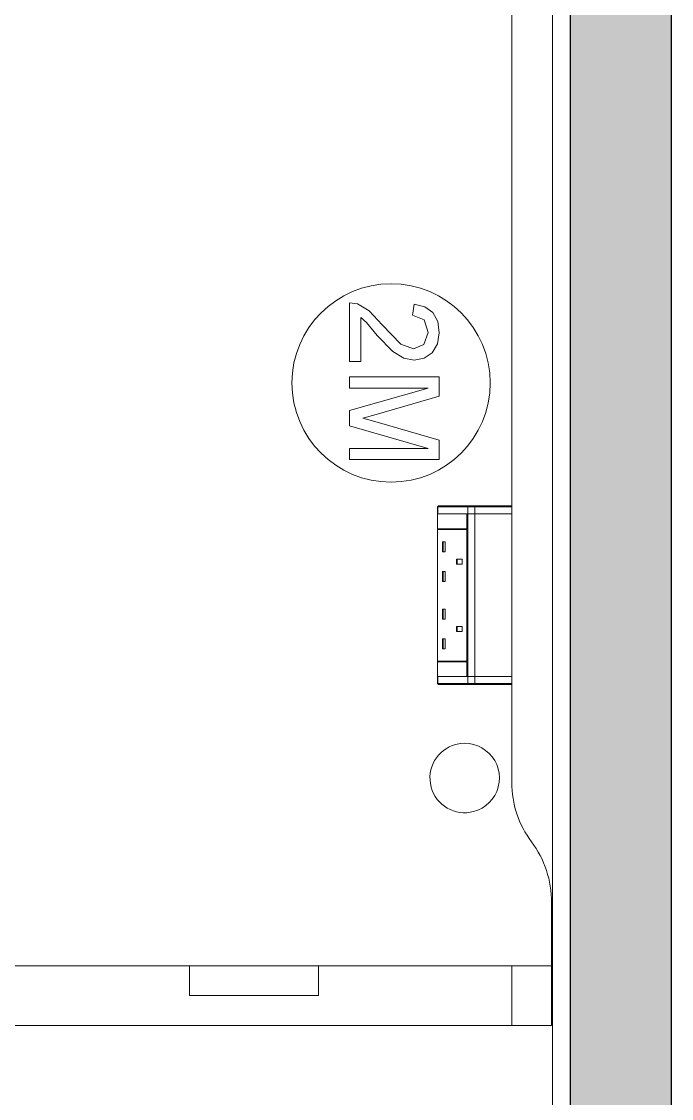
# Model space of a CAD drawing. Header units: millimetres. Extents: x 155927 to 317870, y -36033 to 97293.
# Drawn here: x 227331 to 227987, y 32547 to 33633 of the extents above; entities that cross this region are included whole.
import ezdxf

# ---------------------------------------------------------------- set-up
doc = ezdxf.new("R2010")
doc.units = ezdxf.units.MM
doc.header["$MEASUREMENT"] = 0
for name, color, linetype, lineweight in [('A-GENM', 8, 'CONTINUOUS', 9), ('A-WALL-PATT', 7, 'CONTINUOUS', 9), ('I-FURN', 8, 'CONTINUOUS', 9), ('I-WALL', 7, 'CONTINUOUS', 9)]:
    doc.layers.add(name, color=color, linetype=linetype, lineweight=lineweight)

msp = doc.modelspace()

# ---------------------------------------------------------------- hatches: boundary and pattern name
at = {"layer": 'A-WALL-PATT'}
msp.add_hatch(color=256, dxfattribs=at).paths.add_polyline_path([(227884.9, 29907.6), (227986.9, 29907.6), (227986.9, 34245.6), (227884.9, 34245.6), (227884.9, 30208)], flags=0)

# ---------------------------------------------------------------- linework, layer by layer
at = {"layer": 'A-GENM'}
msp.add_line((227866.9, 34227.6), (227866.9, 29907.6), dxfattribs=at)
at = {"layer": 'I-FURN'}
for p, q in [((227825.8, 33143.4), (227825.8, 33975.7)), ((227825.8, 33975.7), (227825.8, 33143.4)), ((227670.1, 33348.1), (227662.3, 33349.3)), ((227662.3, 33349.3), (227662.3, 33290)), ((227682.1, 33341.3), (227670.1, 33348.1)), ((227727.3, 33347.9), (227725.8, 33336.6)), ((227738.2, 33345.2), (227727.3, 33347.9)), ((227746.2, 33339.3), (227738.2, 33345.2)), ((227673.6, 33290), (227673.6, 33334.4)), ((227673.6, 33334.4), (227679.3, 33329.3)), ((227695.2, 33327.1), (227682.1, 33341.3)), ((227725.8, 33336.6), (227737.3, 33331.9)), ((227751.1, 33330.5), (227746.2, 33339.3)), ((227679.3, 33329.3), (227690.2, 33316.3)), ((227714, 33307.6), (227695.2, 33327.1)), ((227737.3, 33331.9), (227741.4, 33319.4)), ((227752.7, 33319.1), (227751.1, 33330.5)), ((227690.2, 33316.3), (227705.7, 33300.1)), ((227741.4, 33319.4), (227737.2, 33307.3)), ((227750.9, 33307.7), (227752.7, 33319.1)), ((227726.8, 33302.7), (227714, 33307.6)), ((227737.2, 33307.3), (227726.8, 33302.7)), ((227745.4, 33298.9), (227750.9, 33307.7)), ((227705.7, 33300.1), (227716.8, 33293.4)), ((227716.8, 33293.4), (227727.5, 33291.4)), ((227727.5, 33291.4), (227737.3, 33293.3)), ((227737.3, 33293.3), (227745.4, 33298.9)), ((227662.3, 33290), (227673.6, 33290)), ((227662.3, 33274.5), (227662.3, 33263.2)), ((227752.7, 33274.5), (227662.3, 33274.5)), ((227752.7, 33255), (227752.7, 33274.5)), ((227662.3, 33263.2), (227741.4, 33263.2)), ((227741.4, 33263.2), (227662.3, 33240.5)), ((227689, 33236.5), (227752.7, 33255)), ((227662.3, 33240.5), (227662.3, 33225.1)), ((227675.7, 33232.8), (227689, 33236.5)), ((227662.3, 33225.1), (227741.4, 33202.4)), ((227690.1, 33228.8), (227675.7, 33232.8)), ((227752.7, 33210.6), (227690.1, 33228.8)), ((227752.7, 33191.1), (227752.7, 33210.6)), ((227741.4, 33202.4), (227662.3, 33202.4)), ((227662.3, 33202.4), (227662.3, 33191.1)), ((227662.3, 33191.1), (227752.7, 33191.1)), ((227751, 33136.4), (227751, 33143.4)), ((227751.2, 33143.4), (227751, 33143.4)), ((227751, 33136.4), (227751, 33143.4)), ((227751, 33136.4), (227751, 33143.4)), ((227781.5, 33143.4), (227751.2, 33143.4)), ((227751.2, 33143.4), (227751.2, 33136.4)), ((227751.4, 33144.2), (227751.3, 33144.1)), ((227752, 33144.4), (227782.3, 33144.4)), ((227752, 33144.4), (227782.3, 33144.4)), ((227788.4, 33143.4), (227781.5, 33143.4)), ((227781.5, 33143.4), (227781.5, 33136.4)), ((227820.8, 33144.4), (227782.3, 33144.4)), ((227782.3, 33144.4), (227787.8, 33144.4)), ((227787.8, 33144.4), (227824.8, 33144.4)), ((227825.8, 33143.4), (227788.4, 33143.4)), ((227788.4, 33143.4), (227788.4, 33136.4)), ((227820.8, 33143.4), (227820.8, 33144.4)), ((227824.8, 33144.4), (227820.8, 33144.4)), ((227824.8, 33144.4), (227824.8, 33144.4)), ((227825.8, 33143.4), (227825.8, 33136.4)), ((227825.8, 33143.4), (227825.8, 33136.4)), ((227750.8, 33136.3), (227750.8, 33121.3)), ((227780.6, 33136.3), (227750.8, 33136.3)), ((227751.2, 33136.4), (227751, 33136.4)), ((227751, 32972.4), (227751, 33136.3)), ((227781.5, 33136.4), (227751.2, 33136.4)), ((227780.6, 33121.3), (227780.6, 33136.3)), ((227780.6, 33136.3), (227783.1, 33136.3)), ((227780.8, 33136.3), (227780.8, 33121.3)), ((227781.5, 33136.3), (227780.8, 33136.3)), ((227788.4, 33136.4), (227781.5, 33136.4)), ((227781.5, 33136.3), (227788.4, 33136.3)), ((227781.5, 32972.4), (227781.5, 33136.3)), ((227825.8, 33136.4), (227788.4, 33136.4)), ((227788.4, 33136.3), (227825.8, 33136.3)), ((227788.4, 32972.4), (227788.4, 33136.3)), ((227825.8, 33136.3), (227825.8, 32972.4)), ((227825.8, 32972.4), (227825.8, 33136.3)), ((227750.8, 33121.3), (227780.6, 33121.3)), ((227750.8, 33120.8), (227750.8, 32987.8)), ((227750.8, 33120.8), (227780.6, 33120.8)), ((227751.2, 33121.3), (227751.2, 33120.8)), ((227780.6, 32987.8), (227780.6, 33120.8)), ((227780.8, 33120.8), (227780.8, 32987.8)), ((227755.8, 33108.2), (227758.7, 33108.2)), ((227755.8, 33098.2), (227755.8, 33108.2)), ((227756.6, 33098.2), (227756.6, 33108.2)), ((227758.7, 33098.2), (227758.7, 33108.2)), ((227755.8, 33098.2), (227758.7, 33098.2)), ((227770.2, 33090.7), (227775.9, 33090.7)), ((227770.2, 33085.7), (227770.2, 33090.7)), ((227770.2, 33085.7), (227775.9, 33085.7)), ((227770.9, 33085.7), (227770.9, 33090.7)), ((227775.9, 33085.7), (227775.9, 33090.7)), ((227755.8, 33078.2), (227758.7, 33078.2)), ((227755.8, 33068.2), (227755.8, 33078.2)), ((227756.6, 33068.2), (227756.6, 33078.2)), ((227758.7, 33068.2), (227758.7, 33078.2)), ((227755.8, 33068.2), (227758.7, 33068.2)), ((227755.8, 33040.4), (227758.7, 33040.4)), ((227755.8, 33030.4), (227755.8, 33040.4)), ((227756.6, 33030.4), (227756.6, 33040.4)), ((227758.7, 33030.4), (227758.7, 33040.4)), ((227755.8, 33030.4), (227758.7, 33030.4)), ((227770.2, 33022.9), (227775.9, 33022.9)), ((227770.2, 33017.9), (227770.2, 33022.9)), ((227770.9, 33017.9), (227770.9, 33022.9)), ((227775.9, 33022.9), (227775.9, 33017.9)), ((227755.8, 33010.4), (227758.7, 33010.4)), ((227755.8, 33000.4), (227755.8, 33010.4)), ((227756.6, 33000.4), (227756.6, 33010.4)), ((227758.7, 33000.4), (227758.7, 33010.4)), ((227775.9, 33017.9), (227770.2, 33017.9)), ((227755.8, 33000.4), (227758.7, 33000.4)), ((227750.8, 32987.8), (227780.6, 32987.8)), ((227780.6, 32987.3), (227750.8, 32987.3)), ((227750.8, 32987.3), (227750.8, 32972.3)), ((227751.2, 32987.8), (227751.2, 32987.3)), ((227780.6, 32972.3), (227780.6, 32987.3)), ((227780.8, 32987.3), (227780.8, 32972.4)), ((227750.8, 32972.3), (227780.6, 32972.3)), ((227751, 32965.3), (227751, 32972.3)), ((227751, 32965.3), (227751, 32972.3)), ((227751, 32972.3), (227751, 32965.3)), ((227751, 32972.3), (227751.2, 32972.3)), ((227751, 32965.3), (227751.2, 32965.3)), ((227751.2, 32965.3), (227751.2, 32972.3)), ((227751.2, 32972.3), (227781.5, 32972.3)), ((227751.2, 32965.3), (227781.5, 32965.3)), ((227751.3, 32964.5), (227751.4, 32964.5)), ((227780.8, 32972.4), (227781.5, 32972.4)), ((227788.4, 32972.4), (227781.5, 32972.4)), ((227781.5, 32965.3), (227781.5, 32972.3)), ((227781.5, 32972.3), (227788.4, 32972.3)), ((227781.5, 32965.3), (227788.4, 32965.3)), ((227825.8, 32972.4), (227788.4, 32972.4)), ((227788.4, 32965.3), (227788.4, 32972.3)), ((227788.4, 32972.3), (227825.8, 32972.3)), ((227788.4, 32965.3), (227825.8, 32965.3)), ((227820.8, 32964.3), (227820.8, 32965.3)), ((227825.8, 32972.3), (227825.8, 32965.3)), ((227825.8, 32965.3), (227825.8, 32972.3)), ((227825.8, 32865.7), (227825.8, 32965.3)), ((227825.8, 32965.3), (227825.8, 32865.7)), ((227782.3, 32964.3), (227752, 32964.3)), ((227782.3, 32964.3), (227752, 32964.3)), ((227782.3, 32964.3), (227820.8, 32964.3)), ((227787.8, 32964.3), (227782.3, 32964.3)), ((227824.8, 32964.3), (227787.8, 32964.3)), ((227820.8, 32964.3), (227824.8, 32964.3)), ((227865.8, 32620.7), (227865.8, 32744.6)), ((227865.8, 32744.6), (227865.8, 32620.7)), ((227065.8, 32680.7), (227500.8, 32680.7)), ((227825.8, 32680.7), (227105.8, 32680.7)), ((227500.8, 32680.7), (227630.8, 32680.7)), ((227500.8, 32680.7), (227500.8, 32650.7)), ((227500.8, 32650.7), (227500.8, 32680.7)), ((227630.8, 32680.7), (227865.8, 32680.7)), ((227630.8, 32680.7), (227630.8, 32650.7)), ((227630.8, 32680.7), (227630.8, 32650.7)), ((227865.8, 32680.7), (227825.8, 32680.7)), ((227825.8, 32680.7), (227825.8, 32620.7)), ((227825.8, 32680.7), (227825.8, 32620.7)), ((227865.8, 32680.7), (227865.8, 32620.7)), ((227865.8, 32680.7), (227865.8, 32620.7)), ((227630.8, 32650.7), (227500.8, 32650.7)), ((227500.8, 32650.7), (227630.8, 32650.7)), ((227865.8, 32620.7), (227065.8, 32620.7)), ((227065.8, 32620.7), (227865.8, 32620.7)), ((227865.8, 32620.7), (227065.8, 32620.7)), ((227105.8, 32620.7), (227825.8, 32620.7)), ((227825.8, 32620.7), (227865.8, 32620.7))]:
    msp.add_line(p, q, dxfattribs=at)
at = {"layer": 'I-FURN', "flags": 128}
for points in [[(227751.1, 33143.9), (227751.1, 33143.9), (227751.1, 33143.8), (227751.1, 33143.8), (227751.1, 33143.7), (227751.1, 33143.7), (227751, 33143.7), (227751, 33143.6), (227751, 33143.6), (227751, 33143.6), (227751, 33143.5), (227751, 33143.5), (227751, 33143.4), (227751, 33143.4), (227751, 33143.4)], [(227782.3, 33144.4), (227782.4, 33144.4), (227782.5, 33144.4), (227782.6, 33144.4), (227782.7, 33144.4), (227782.8, 33144.4), (227782.9, 33144.4), (227783, 33144.4), (227783.2, 33144.4), (227783.3, 33144.4), (227783.4, 33144.4), (227783.6, 33144.4), (227783.7, 33144.4), (227783.9, 33144.4), (227784, 33144.4), (227784.1, 33144.4), (227784.3, 33144.4), (227784.5, 33144.4), (227784.6, 33144.4), (227784.8, 33144.4), (227784.9, 33144.4), (227785.1, 33144.4), (227785.2, 33144.4), (227785.4, 33144.4), (227785.6, 33144.4), (227785.7, 33144.4), (227785.9, 33144.4), (227786, 33144.4), (227786.2, 33144.4), (227786.4, 33144.4), (227786.5, 33144.4), (227786.7, 33144.4), (227786.8, 33144.4), (227787, 33144.4), (227787.1, 33144.4), (227787.3, 33144.4), (227787.4, 33144.4), (227787.5, 33144.4), (227787.7, 33144.4), (227787.8, 33144.4)], [(227787.8, 33144.4), (227790.6, 33144.4), (227793.3, 33144.4), (227795.9, 33144.4), (227798.4, 33144.4), (227800.9, 33144.4), (227803.2, 33144.4), (227805.4, 33144.4), (227807.5, 33144.4), (227809.6, 33144.4), (227811.5, 33144.4), (227813.2, 33144.4), (227814.9, 33144.4), (227816.5, 33144.4), (227817.9, 33144.4), (227819.2, 33144.4), (227820.4, 33144.4), (227821.4, 33144.4), (227822.3, 33144.4), (227823.1, 33144.4), (227823.8, 33144.4), (227824.3, 33144.4), (227824.6, 33144.4), (227824.8, 33144.4)], [(227824.8, 33144.4), (227824.8, 33144.4), (227824.8, 33144.4), (227824.8, 33144.4), (227824.8, 33144.4), (227824.8, 33144.4), (227824.7, 33144.4), (227824.7, 33144.4), (227824.6, 33144.4), (227824.6, 33144.4), (227824.5, 33144.4), (227824.5, 33144.4), (227824.4, 33144.4), (227824.3, 33144.4), (227824.2, 33144.4), (227824.1, 33144.4), (227824.1, 33144.4), (227824, 33144.4), (227823.9, 33144.4), (227823.7, 33144.4), (227823.6, 33144.4), (227823.5, 33144.4), (227823.4, 33144.4), (227823.3, 33144.4), (227823.1, 33144.4), (227823, 33144.4), (227822.9, 33144.4), (227822.7, 33144.4), (227822.6, 33144.4), (227822.4, 33144.4), (227822.3, 33144.4), (227822.1, 33144.4), (227822, 33144.4), (227821.8, 33144.4), (227821.7, 33144.4), (227821.5, 33144.4), (227821.4, 33144.4), (227821.2, 33144.4), (227821.1, 33144.4), (227820.9, 33144.4), (227820.8, 33144.4)], [(227825.8, 33143.4), (227825.8, 33143.4), (227825.8, 33143.5), (227825.8, 33143.5), (227825.8, 33143.5), (227825.8, 33143.6), (227825.8, 33143.6), (227825.8, 33143.7), (227825.8, 33143.7), (227825.8, 33143.7), (227825.8, 33143.8), (227825.8, 33143.8), (227825.7, 33143.8), (227825.7, 33143.9), (227825.7, 33143.9), (227825.7, 33144), (227825.6, 33144), (227825.6, 33144), (227825.6, 33144), (227825.6, 33144.1), (227825.5, 33144.1), (227825.5, 33144.1), (227825.5, 33144.2), (227825.5, 33144.2), (227825.4, 33144.2), (227825.4, 33144.2), (227825.4, 33144.2), (227825.3, 33144.3), (227825.3, 33144.3), (227825.2, 33144.3), (227825.2, 33144.3), (227825.2, 33144.3), (227825.1, 33144.3), (227825.1, 33144.4), (227825.1, 33144.4), (227825, 33144.4), (227825, 33144.4), (227824.9, 33144.4), (227824.9, 33144.4), (227824.9, 33144.4), (227824.8, 33144.4)], [(227751, 32965.3), (227751, 32965.2), (227751, 32965.2), (227751, 32965.1), (227751, 32965.1), (227751, 32965.1), (227751, 32965), (227751, 32965), (227751.1, 32964.9), (227751.1, 32964.9), (227751.1, 32964.9), (227751.1, 32964.8), (227751.1, 32964.8), (227751.1, 32964.8)], [(227824.8, 32964.3), (227824.9, 32964.3), (227824.9, 32964.3), (227825, 32964.3), (227825, 32964.3), (227825, 32964.3), (227825.1, 32964.3), (227825.1, 32964.3), (227825.2, 32964.3), (227825.2, 32964.3), (227825.2, 32964.3), (227825.3, 32964.4), (227825.3, 32964.4), (227825.3, 32964.4), (227825.4, 32964.4), (227825.4, 32964.4), (227825.4, 32964.5), (227825.5, 32964.5), (227825.5, 32964.5), (227825.5, 32964.5), (227825.6, 32964.6), (227825.6, 32964.6), (227825.6, 32964.6), (227825.6, 32964.7), (227825.7, 32964.7), (227825.7, 32964.7), (227825.7, 32964.8), (227825.7, 32964.8), (227825.7, 32964.8), (227825.8, 32964.9), (227825.8, 32964.9), (227825.8, 32964.9), (227825.8, 32965), (227825.8, 32965), (227825.8, 32965.1), (227825.8, 32965.1), (227825.8, 32965.1), (227825.8, 32965.2), (227825.8, 32965.2), (227825.8, 32965.3), (227825.8, 32965.3)], [(227787.8, 32964.3), (227787.7, 32964.3), (227787.5, 32964.3), (227787.4, 32964.3), (227787.3, 32964.3), (227787.1, 32964.3), (227787, 32964.3), (227786.8, 32964.3), (227786.7, 32964.3), (227786.5, 32964.3), (227786.4, 32964.3), (227786.2, 32964.3), (227786, 32964.3), (227785.9, 32964.3), (227785.7, 32964.3), (227785.6, 32964.3), (227785.4, 32964.3), (227785.2, 32964.3), (227785.1, 32964.3), (227784.9, 32964.3), (227784.8, 32964.3), (227784.6, 32964.3), (227784.5, 32964.3), (227784.3, 32964.3), (227784.1, 32964.3), (227784, 32964.3), (227783.9, 32964.3), (227783.7, 32964.3), (227783.6, 32964.3), (227783.4, 32964.3), (227783.3, 32964.3), (227783.2, 32964.3), (227783, 32964.3), (227782.9, 32964.3), (227782.8, 32964.3), (227782.7, 32964.3), (227782.6, 32964.3), (227782.5, 32964.3), (227782.4, 32964.3), (227782.3, 32964.3)], [(227824.8, 32964.3), (227824.6, 32964.3), (227824.1, 32964.3), (227823.6, 32964.3), (227822.9, 32964.3), (227822.1, 32964.3), (227821.1, 32964.3), (227820.1, 32964.3), (227818.9, 32964.3), (227817.5, 32964.3), (227816.1, 32964.3), (227814.5, 32964.3), (227812.8, 32964.3), (227811, 32964.3), (227809, 32964.3), (227807, 32964.3), (227804.8, 32964.3), (227802.6, 32964.3), (227800.2, 32964.3), (227797.8, 32964.3), (227795.2, 32964.3), (227792.6, 32964.3), (227789.9, 32964.3), (227787.8, 32964.3)], [(227820.8, 32964.3), (227821, 32964.3), (227821.2, 32964.3), (227821.3, 32964.3), (227821.5, 32964.3), (227821.6, 32964.3), (227821.8, 32964.3), (227822, 32964.3), (227822.1, 32964.3), (227822.3, 32964.3), (227822.4, 32964.3), (227822.6, 32964.3), (227822.7, 32964.3), (227822.8, 32964.3), (227823, 32964.3), (227823.1, 32964.3), (227823.2, 32964.3), (227823.4, 32964.3), (227823.5, 32964.3), (227823.6, 32964.3), (227823.7, 32964.3), (227823.8, 32964.3), (227823.9, 32964.3), (227824, 32964.3), (227824.1, 32964.3), (227824.2, 32964.3), (227824.3, 32964.3), (227824.4, 32964.3), (227824.4, 32964.3), (227824.5, 32964.3), (227824.6, 32964.3), (227824.6, 32964.3), (227824.7, 32964.3), (227824.7, 32964.3), (227824.8, 32964.3), (227824.8, 32964.3), (227824.8, 32964.3), (227824.8, 32964.3), (227824.8, 32964.3), (227824.8, 32964.3)], [(227824.8, 32964.3), (227824.8, 32964.3), (227824.8, 32964.3)]]:
    msp.add_lwpolyline(points, dxfattribs=at)
at = {"layer": 'I-FURN'}
for centre, radius, start, end in [((227704.1, 33268.4), 100, 90, 270), ((227704.1, 33268.4), 100, 270, 90), ((227752, 33143.4), 1, 90, 105.3522), ((227752, 32965.3), 1, 254.6478, 270), ((227778.3, 32870.1), 35, 105, 285), ((227778.3, 32870.1), 35, 345.2996, 105), ((227778.3, 32870.1), 35, 285, 345), ((227925.8, 32865.7), 100, 180, 216.8699), ((227925.8, 32865.7), 100, 180, 216.8699), ((227765.8, 32745.7), 100, 359.3744, 36.8699), ((227765.8, 32745.7), 100, 359.3744, 36.8699)]:
    msp.add_arc(centre, radius, start, end, dxfattribs=at)
at = {"layer": 'I-FURN', "extrusion": (0, 0, -1)}
for centre, major_axis, ratio, start_param, end_param in [((227752, 33143.4), (0, 1), 0.819152, 4.712389, 6.283185), ((227782.3, 33143.4), (0, 1), 0.819152, 4.712389, 6.283185), ((227787.8, 33143.4), (0, 1), 0.56467, 0, 1.570796), ((227824.8, 33143.4), (0, 1), 0.998113, 0, 1.570796), ((227752, 32965.3), (0, -1), 0.819152, 0, 1.570796), ((227782.3, 32965.3), (0, 1), 0.819152, 3.141593, 4.712389), ((227787.8, 32965.3), (0, 1), 0.56467, 1.570796, 3.141593), ((227824.8, 32965.3), (0, 1), 0.998113, 1.570796, 3.141593)]:
    msp.add_ellipse(centre, major_axis=major_axis, ratio=ratio, start_param=start_param, end_param=end_param, dxfattribs=at)
at = {"layer": 'I-WALL', "lineweight": 30}
for p, q in [((227884.9, 34245.6), (227884.9, 29907.6)), ((227986.9, 29907.6), (227986.9, 34245.6))]:
    msp.add_line(p, q, dxfattribs=at)

doc.saveas('drawing.dxf')
